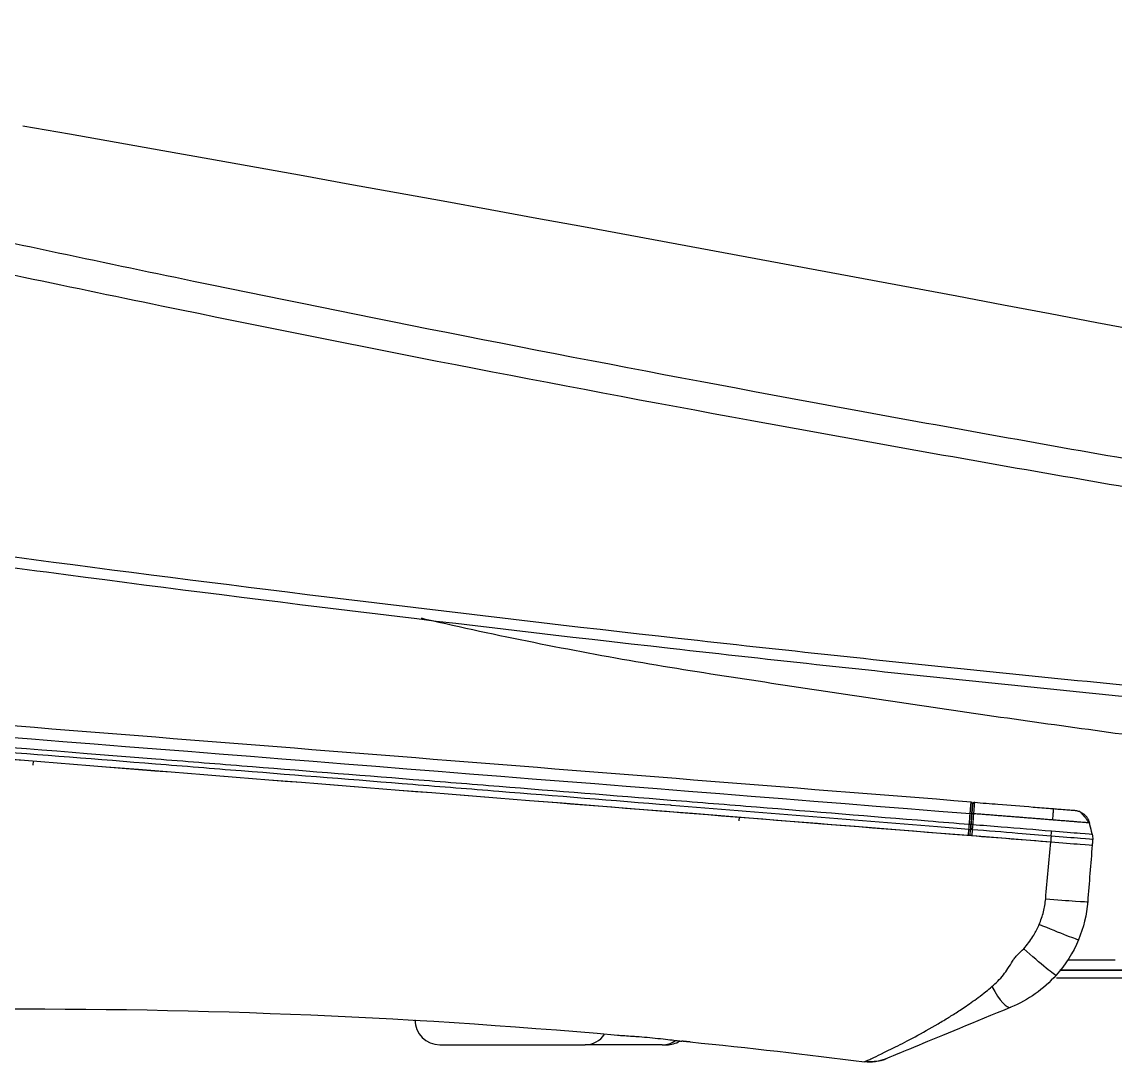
# Model space of a CAD drawing. Header units: millimetres. Extents: x 28 to 2369, y -329 to 1679.
# Drawn here: x 506.6 to 637.9, y 482.7 to 607.6 of the extents above; entities that cross this region are included whole.
import ezdxf

# ---------------------------------------------------------------- set-up
doc = ezdxf.new("R2010")
doc.units = ezdxf.units.MM
doc.layers.add('1LINE', color=7, linetype='CONTINUOUS')

msp = doc.modelspace()

# ---------------------------------------------------------------- linework, layer by layer
at = {"layer": '1LINE'}
for p, q in [((508.02, 518.33), (508.06, 518.81)), ((592.75, 511.64), (592.79, 512.07)), ((620.25, 509.89), (620.31, 510.6)), ((620.31, 510.6), (620.51, 510.58)), ((620.45, 509.87), (620.51, 510.58)), ((620.71, 510.56), (620.51, 510.58)), ((620.71, 510.56), (620.65, 509.86)), ((556.81, 484.74), (574.27, 484.74)), ((583.5, 484.74), (574.27, 484.74)), ((583.5, 484.74), (584.05, 484.74)), ((608.87, 482.75), (608.87, 482.68)), ((609.4, 482.8), (609.41, 482.76))]:
    msp.add_line(p, q, dxfattribs=at)
for centre, radius, start, end in [((620.55, 513.68), 0.2, 355.4542, 85.4542), ((620.95, 513.65), 0.2, 85.4542, 175.4542), ((556.81, 487.74), 3, 180, 270), ((584.05, 487.74), 3, 270, 301.327)]:
    msp.add_arc(centre, radius, start, end, dxfattribs=at)
at = {"layer": '1LINE', "extrusion": (0, 0, -1)}
msp.add_arc((-507.22, -310.95), 800, 95.71369, 97.22108, dxfattribs=at)
at = {"layer": '1LINE'}
for centre, major_axis, ratio, start_param, end_param in [((620.35, 511.16), (0.199, -0.016), 0.316228, 0, 1.570796), ((620.75, 511.13), (0.199, -0.016), 0.316228, 1.570796, 3.141593), ((629.58, 502.32), (4.98, -0.4), 0.013175, 4.701873, 6.283185), ((623.43, 493.87), (1.91, -4.62), 0.24926, 5.091519, 6.283185), ((574.27, 487.74), (0, -3), 0.939693, 0, 0.954111), ((583.5, 487.74), (0, -3), 0.939693, 0, 0.591625), ((608.41, 487.66), (-1.91, 4.62), 0.999999, 3.011836, 3.141256), ((608.41, 487.66), (1.91, -4.62), 0.999999, 6.16604, 6.282849), ((608.04, 483.03), (-0.299, 0.024), 0.999112, 1.550244, 1.765829)]:
    msp.add_ellipse(centre, major_axis=major_axis, ratio=ratio, start_param=start_param, end_param=end_param, dxfattribs=at)
for points, knots in [([(864.57, 525.21), (864.5, 525.22), (863.84, 525.31), (861.66, 525.56), (860.14, 525.72), (856.38, 526.13), (854.13, 526.38), (848.94, 526.94), (846, 527.27), (836.5, 528.3), (829.21, 529.11), (817.01, 530.5), (812.74, 530.99), (803.83, 532.01), (799.16, 532.55), (784.83, 534.21), (774.84, 535.37), (759.19, 537.28), (753.86, 537.94), (743.07, 539.3), (737.57, 540.01), (720.83, 542.28), (709.55, 543.91), (686.87, 547.27), (675.47, 549.02), (658.26, 551.81), (652.52, 552.75), (640.95, 554.76), (635.15, 555.78), (617.76, 558.88), (606.15, 560.99), (571.37, 567.48), (548.21, 572.04), (513.53, 579.25), (501.98, 581.71), (478.89, 586.68), (467.35, 589.2), (450.05, 593.03), (444.29, 594.3), (432.77, 596.93), (427.01, 598.25), (415.49, 600.93), (409.74, 602.28), (401.1, 604.3), (398.23, 604.98), (392.46, 606.31), (389.58, 606.97), (386.69, 607.56)], [0, 0, 0, 0, 0.03125, 0.03125, 0.0625, 0.0625, 0.09375, 0.09375, 0.125, 0.125, 0.1875, 0.1875, 0.21875, 0.21875, 0.25, 0.25, 0.3125, 0.3125, 0.34375, 0.34375, 0.375, 0.375, 0.4375, 0.4375, 0.5, 0.5, 0.53125, 0.53125, 0.5625, 0.5625, 0.625, 0.625, 0.75, 0.75, 0.8125, 0.8125, 0.875, 0.875, 0.90625, 0.90625, 0.9375, 0.9375, 0.96875, 0.96875, 0.984375, 0.984375, 1, 1, 1, 1]), ([(382.76, 604.6), (388.64, 603.4), (394.49, 602.05), (406.19, 599.29), (412.04, 597.91), (423.73, 595.17), (429.58, 593.81), (441.29, 591.13), (447.15, 589.84), (464.73, 585.95), (476.45, 583.4), (499.92, 578.37), (511.67, 575.89), (546.92, 568.63), (570.47, 564.06), (605.83, 557.57), (617.63, 555.47), (635.31, 552.38), (641.2, 551.36), (652.97, 549.38), (658.8, 548.47), (676.3, 545.72), (687.89, 544.09), (705.18, 541.56), (710.93, 540.77), (722.38, 539.19), (728.08, 538.37), (739.41, 536.92), (744.99, 536.27), (755.95, 534.93), (761.37, 534.31), (777.26, 532.47), (787.4, 531.34), (806.79, 529.2), (815.9, 528.2), (832.35, 526.42), (839.71, 525.65), (849.3, 524.63), (852.27, 524.31), (857.49, 523.75), (859.76, 523.5), (863.55, 523.08), (865.09, 522.91), (866.74, 522.69), (867.18, 522.62), (867.81, 522.52), (868, 522.48), (868.04, 522.46)], [0, 0, 0, 0, 0.03125, 0.03125, 0.0625, 0.0625, 0.09375, 0.09375, 0.125, 0.125, 0.1875, 0.1875, 0.25, 0.25, 0.375, 0.375, 0.4375, 0.4375, 0.46875, 0.46875, 0.5, 0.5, 0.5625, 0.5625, 0.59375, 0.59375, 0.625, 0.625, 0.65625, 0.65625, 0.6875, 0.6875, 0.75, 0.75, 0.8125, 0.8125, 0.875, 0.875, 0.90625, 0.90625, 0.9375, 0.9375, 0.96875, 0.96875, 0.984375, 0.984375, 1, 1, 1, 1]), ([(363, 571.45), (367.9, 567.54), (373.34, 564.4), (382.08, 561.04), (385.11, 560.13), (389.73, 559.13), (391.29, 558.91), (394.4, 558.41), (395.95, 558.16), (409.95, 555.91), (422.39, 553.97), (447.28, 550.21), (459.74, 548.38), (484.66, 544.86), (497.13, 543.15), (534.55, 538.22), (559.5, 535.17), (596.93, 530.95), (609.41, 529.6), (628.13, 527.67), (634.37, 527.04), (646.84, 525.81), (653.06, 525.21), (665.42, 524.06), (671.58, 523.49), (680.83, 522.67), (683.91, 522.4), (690.06, 521.87), (693.12, 521.6), (702.25, 520.83), (708.37, 520.33), (717.47, 519.61), (720.5, 519.37), (726.48, 518.9), (729.46, 518.68), (735.45, 518.23), (738.46, 518), (744.36, 517.57), (747.24, 517.37), (755.82, 516.76), (761.55, 516.37), (778.22, 515.26), (788.85, 514.6), (804.09, 513.71), (809.06, 513.42), (818.56, 512.9), (823.11, 512.66), (831.76, 512.22), (835.85, 512.02), (843.55, 511.65), (847.16, 511.48), (857, 511.03), (862.33, 510.8), (868.01, 510.56), (869.53, 510.5), (871.59, 510.42), (872.14, 510.4), (872.13, 510.4)], [0, 0, 0, 0, 0.03125, 0.03125, 0.046875, 0.046875, 0.054687, 0.054687, 0.0625, 0.0625, 0.125, 0.125, 0.1875, 0.1875, 0.25, 0.25, 0.375, 0.375, 0.4375, 0.4375, 0.46875, 0.46875, 0.5, 0.5, 0.53125, 0.53125, 0.546875, 0.546875, 0.5625, 0.5625, 0.59375, 0.59375, 0.609375, 0.609375, 0.625, 0.625, 0.640625, 0.640625, 0.65625, 0.65625, 0.6875, 0.6875, 0.75, 0.75, 0.78125, 0.78125, 0.8125, 0.8125, 0.84375, 0.84375, 0.875, 0.875, 0.9375, 0.9375, 0.96875, 0.96875, 1, 1, 1, 1]), ([(870.57, 511.94), (869.63, 511.99), (868.45, 512.04), (863.29, 512.26), (857.96, 512.48), (848.13, 512.93), (844.52, 513.09), (836.83, 513.46), (832.73, 513.66), (824.09, 514.09), (819.54, 514.33), (810.04, 514.84), (805.07, 515.11), (789.82, 515.99), (779.18, 516.64), (762.49, 517.73), (756.76, 518.12), (748.16, 518.72), (745.28, 518.92), (739.38, 519.34), (736.36, 519.56), (730.36, 520), (727.37, 520.23), (721.38, 520.69), (718.35, 520.93), (709.23, 521.65), (703.1, 522.14), (693.96, 522.91), (690.9, 523.16), (684.76, 523.69), (681.67, 523.95), (672.43, 524.76), (666.27, 525.31), (657.01, 526.17), (653.92, 526.46), (647.71, 527.05), (644.6, 527.35), (635.27, 528.26), (629.05, 528.88), (610.37, 530.79), (597.9, 532.13), (560.41, 536.33), (535.42, 539.38), (497.94, 544.29), (485.45, 545.99), (460.49, 549.5), (448.02, 551.31), (423.76, 554.97), (411.97, 556.8), (400.19, 558.67)], [0, 0, 0, 0, 0.025655, 0.025655, 0.095519, 0.095519, 0.13045, 0.13045, 0.165382, 0.165382, 0.200313, 0.200313, 0.235245, 0.235245, 0.305108, 0.305108, 0.340039, 0.340039, 0.357505, 0.357505, 0.374971, 0.374971, 0.392436, 0.392436, 0.409902, 0.409902, 0.444834, 0.444834, 0.462299, 0.462299, 0.479765, 0.479765, 0.514697, 0.514697, 0.532162, 0.532162, 0.549628, 0.549628, 0.58456, 0.58456, 0.654423, 0.654423, 0.794149, 0.794149, 0.864012, 0.864012, 0.933875, 0.933875, 1, 1, 1, 1]), ([(554.55, 535.98), (554.72, 535.94), (554.9, 535.9), (563.73, 533.87), (572.44, 532.13), (585.51, 529.88), (589.87, 529.2), (598.52, 527.89), (602.81, 527.24), (611.43, 525.95), (615.74, 525.3), (624.38, 524.05), (628.7, 523.44), (637.34, 522.24), (641.64, 521.66), (650.24, 520.51), (654.56, 519.95), (667.48, 518.27), (676.07, 517.17), (693.23, 515.08), (701.79, 514.07), (718.89, 512.17), (727.41, 511.26), (740.05, 510.09), (744.23, 509.74), (752.53, 509.08), (756.63, 508.79), (768.79, 507.96), (776.7, 507.49), (791.97, 506.68), (799.23, 506.33), (813.04, 505.69), (819.59, 505.4), (825.78, 505.14)], [0, 0, 0, 0, 0.001815, 0.001815, 0.092559, 0.092559, 0.137931, 0.137931, 0.183303, 0.183303, 0.228675, 0.228675, 0.274047, 0.274047, 0.319419, 0.319419, 0.364791, 0.364791, 0.455535, 0.455535, 0.546279, 0.546279, 0.637024, 0.637024, 0.682396, 0.682396, 0.727768, 0.727768, 0.818512, 0.818512, 0.909256, 0.909256, 1, 1, 1, 1]), ([(620.57, 513.88), (576.15, 517.41), (531.74, 520.94), (465.07, 526.24), (442.82, 528.01), (409.33, 530.67), (398.1, 531.57), (385.46, 532.57), (384.06, 532.68), (381.95, 532.85), (381.25, 532.91), (380.44, 532.97), (380.33, 532.98), (380.23, 532.99)], [0, 0, 0, 0, 0.554389, 0.554389, 0.832173, 0.832173, 0.972371, 0.972371, 0.989896, 0.989896, 0.998658, 0.998658, 1, 1, 1, 1]), ([(380.02, 530.31), (381.23, 530.21), (382.44, 530.12), (388.5, 529.65), (393.34, 529.27), (417.57, 527.37), (436.95, 525.85), (475.72, 522.79), (495.1, 521.26), (517.23, 519.51), (519.98, 519.29), (526.16, 518.8), (529.6, 518.52), (539.89, 517.7), (546.76, 517.16), (557.06, 516.33), (560.49, 516.06), (570.79, 515.23), (577.65, 514.68), (587.95, 513.85), (591.38, 513.58), (601.68, 512.74), (608.54, 512.19), (617.06, 511.49), (618.71, 511.36), (620.36, 511.23)], [0, 0, 0, 0, 0.015121, 0.015121, 0.075604, 0.075604, 0.317536, 0.317536, 0.559469, 0.559469, 0.593767, 0.593767, 0.636616, 0.636616, 0.722313, 0.722313, 0.765162, 0.765162, 0.850859, 0.850859, 0.893708, 0.893708, 0.979405, 0.979405, 1, 1, 1, 1]), ([(379.91, 529), (421.61, 525.68), (463.31, 522.37), (525.86, 517.39), (546.71, 515.74), (585.13, 512.68), (602.69, 511.29), (620.25, 509.89)], [0, 0, 0, 0, 0.520524, 0.520524, 0.780786, 0.780786, 1, 1, 1, 1]), ([(620.31, 510.6), (619.04, 510.7), (617.78, 510.8), (611.2, 511.34), (605.89, 511.77), (595.25, 512.63), (589.94, 513.06), (584.57, 513.49), (584.52, 513.49), (577.6, 514.05), (570.74, 514.6), (560.44, 515.43), (557.01, 515.7), (546.71, 516.53), (539.84, 517.07), (529.55, 517.89), (526.11, 518.17), (515.81, 518.99), (508.95, 519.53), (498.65, 520.35), (495.22, 520.62), (484.92, 521.43), (478.05, 521.97), (467.75, 522.79), (464.32, 523.06), (454.02, 523.87), (447.16, 524.41), (436.86, 525.22), (433.42, 525.49), (426.56, 526.03), (423.13, 526.3), (412.83, 527.11), (405.96, 527.64), (395.66, 528.45), (392.23, 528.72), (387.08, 529.12), (385.36, 529.26), (382.79, 529.46), (381.93, 529.53), (380.7, 529.62), (380.33, 529.65), (379.97, 529.68)], [0, 0, 0, 0, 0.015766, 0.015766, 0.082129, 0.082129, 0.148492, 0.148492, 0.149144, 0.149144, 0.23484, 0.23484, 0.277689, 0.277689, 0.363385, 0.363385, 0.406234, 0.406234, 0.491931, 0.491931, 0.534779, 0.534779, 0.620476, 0.620476, 0.663325, 0.663325, 0.749022, 0.749022, 0.791871, 0.791871, 0.83472, 0.83472, 0.920417, 0.920417, 0.963266, 0.963266, 0.98469, 0.98469, 0.995402, 0.995402, 1, 1, 1, 1]), ([(620.65, 512.44), (620.66, 512.57), (620.68, 512.7), (620.7, 512.99), (620.71, 513.14), (620.73, 513.39), (620.74, 513.49), (620.75, 513.63), (620.75, 513.66), (620.75, 513.66)], [0, 0, 0, 0, 0.189195, 0.189195, 0.459896, 0.459896, 0.730596, 0.730596, 1, 1, 1, 1]), ([(620.75, 513.66), (620.75, 513.66), (620.75, 513.65), (620.74, 513.57), (620.74, 513.48), (620.72, 513.27), (620.71, 513.13), (620.68, 512.81), (620.67, 512.63), (620.65, 512.44)], [0, 0, 0, 0, 0.188951, 0.188951, 0.4593, 0.4593, 0.72965, 0.72965, 1, 1, 1, 1]), ([(620.97, 513.85), (621.91, 513.77), (622.85, 513.7), (625.2, 513.51), (626.6, 513.4), (628.71, 513.23), (629.41, 513.17), (630.22, 513.11), (630.33, 513.1), (630.44, 513.09)], [0, 0, 0, 0, 0.298766, 0.298766, 0.743555, 0.743555, 0.96595, 0.96595, 1, 1, 1, 1]), ([(630.44, 513.09), (630.68, 513.07), (630.92, 513.05), (631.48, 513.01), (631.78, 512.99), (632.31, 512.94), (632.54, 512.93), (632.85, 512.9), (632.95, 512.89), (632.98, 512.89), (632.99, 512.89), (632.99, 512.89)], [0, 0, 0, 0, 0.177439, 0.177439, 0.433194, 0.433194, 0.688948, 0.688948, 0.944703, 0.944703, 1, 1, 1, 1]), ([(620.55, 511.15), (620.56, 511.27), (620.57, 511.4), (620.61, 511.83), (620.63, 512.13), (620.65, 512.44)], [0, 0, 0, 0, 0.293708, 0.293708, 1, 1, 1, 1]), ([(620.65, 512.44), (620.64, 512.31), (620.63, 512.18), (620.6, 511.75), (620.58, 511.45), (620.55, 511.15)], [0, 0, 0, 0, 0.293557, 0.293557, 1, 1, 1, 1]), ([(634.68, 511.38), (634.63, 511.49), (634.52, 511.69), (634.32, 511.96), (634.17, 512.14), (634.07, 512.26), (633.98, 512.36), (633.87, 512.47), (633.76, 512.59), (633.65, 512.71), (633.58, 512.76), (633.56, 512.76)], [0, 0, 0, 0, 0.17722, 0.316264, 0.374195, 0.426212, 0.474193, 0.520225, 0.614028, 0.721089, 1, 1, 1, 1]), ([(620.31, 510.6), (620.32, 510.73), (620.33, 510.86), (620.35, 511.07), (620.35, 511.15), (620.36, 511.23)], [0, 0, 0, 0, 0.626328, 0.626328, 1, 1, 1, 1]), ([(620.76, 511.19), (620.75, 511.07), (620.74, 510.94), (620.72, 510.72), (620.71, 510.64), (620.71, 510.56)], [0, 0, 0, 0, 0.626328, 0.626328, 1, 1, 1, 1]), ([(630.17, 509.79), (628.84, 509.9), (627.51, 510.01), (624.36, 510.27), (622.53, 510.42), (620.71, 510.56)], [0, 0, 0, 0, 0.42121, 0.42121, 1, 1, 1, 1]), ([(620.76, 511.19), (621.9, 511.1), (623.05, 511.01), (626.2, 510.75), (628.21, 510.59), (630.22, 510.42)], [0, 0, 0, 0, 0.362779, 0.362779, 1, 1, 1, 1]), ([(630.22, 510.42), (631.48, 510.32), (632.77, 510.22), (634.57, 510.07), (635.11, 510.02), (635.11, 510.02)], [0, 0, 0, 0, 0.5, 0.5, 1, 1, 1, 1]), ([(620.45, 509.87), (620.45, 509.87), (620.45, 509.87), (620.43, 509.88), (620.42, 509.88), (620.39, 509.88), (620.38, 509.88), (620.34, 509.88), (620.32, 509.89), (620.28, 509.89), (620.27, 509.89), (620.25, 509.89)], [0, 0, 0, 0, 0.208108, 0.208108, 0.424806, 0.424806, 0.641503, 0.641503, 0.858201, 0.858201, 1, 1, 1, 1]), ([(620.65, 509.86), (620.63, 509.86), (620.6, 509.86), (620.56, 509.87), (620.54, 509.87), (620.51, 509.87), (620.49, 509.87), (620.47, 509.87), (620.46, 509.87), (620.45, 509.87), (620.45, 509.87), (620.45, 509.87)], [0, 0, 0, 0, 0.215371, 0.215371, 0.430743, 0.430743, 0.646114, 0.646114, 0.861485, 0.861485, 1, 1, 1, 1]), ([(620.65, 509.86), (620.65, 509.86), (620.65, 509.86), (623.81, 509.61), (626.96, 509.36), (630.12, 509.11)], [0, 0, 0, 0, 0.000014, 0.000014, 1, 1, 1, 1]), ([(630.12, 509.11), (631.43, 509), (632.73, 508.9), (634.57, 508.75), (635.1, 508.71), (635.1, 508.71)], [0, 0, 0, 0, 0.5, 0.5, 1, 1, 1, 1]), ([(630.12, 509.11), (631.44, 509), (632.73, 508.9), (634.57, 508.75), (635.1, 508.71), (635.1, 508.71)], [0, 0, 0, 0, 0.5, 0.5, 1, 1, 1, 1]), ([(635.16, 509.38), (635.16, 509.38), (634.62, 509.43), (632.78, 509.58), (631.47, 509.69), (630.17, 509.79)], [0, 0, 0, 0, 0.5, 0.5, 1, 1, 1, 1]), ([(628.74, 499.18), (628.93, 499.68), (629.31, 500.68), (629.45, 501.73), (629.52, 502.26)], [0, 0, 0, 0, 0.504334, 1, 1, 1, 1]), ([(627.99, 497.75), (627.99, 497.75), (627.99, 497.75), (628.24, 498.15), (628.46, 498.56), (628.68, 499.05), (628.71, 499.11), (628.74, 499.18)], [0, 0, 0, 0, 0.000037, 0.000037, 0.863122, 0.863122, 1, 1, 1, 1]), ([(633.46, 497.34), (633.45, 497.31), (632.93, 497.5), (631.18, 498.18), (629.96, 498.67), (628.74, 499.18)], [0, 0, 0, 0, 0.5, 0.5, 1, 1, 1, 1]), ([(626.89, 496.27), (626.89, 496.27), (626.89, 496.27), (627.29, 496.74), (627.66, 497.24), (627.99, 497.75), (627.99, 497.75), (627.99, 497.75)], [0, 0, 0, 0, 0.000032, 0.000032, 0.999968, 0.999968, 1, 1, 1, 1]), ([(625.55, 494.79), (625.63, 494.92), (625.81, 495.19), (626.26, 495.69), (626.65, 496.04), (626.89, 496.27)], [0, 0, 0, 0, 0.225, 0.498488, 1, 1, 1, 1]), ([(630.78, 493.1), (630.74, 493.05), (630.3, 493.37), (628.86, 494.54), (627.87, 495.39), (626.89, 496.27)], [0, 0, 0, 0, 0.5, 0.5, 1, 1, 1, 1]), ([(623.07, 491.72), (623.31, 491.93), (623.8, 492.37), (624.43, 493.11), (625.02, 493.92), (625.37, 494.49), (625.55, 494.79)], [0, 0, 0, 0, 0.251389, 0.506833, 0.743942, 1, 1, 1, 1]), ([(631.2, 493.74), (638.43, 493.74), (645.66, 493.74), (662.14, 493.74), (671.36, 493.74), (698.74, 493.74), (716.68, 493.74), (743.12, 493.74), (751.85, 493.74), (768.93, 493.74), (777.15, 493.74), (792.89, 493.74), (800.43, 493.74), (814.83, 493.74), (821.72, 493.74), (834.53, 493.74), (840.48, 493.74), (850.88, 493.74), (855.34, 493.74), (862.33, 493.74), (864.94, 493.74), (868.49, 493.74), (869.42, 493.74), (869.44, 493.74)], [0, 0, 0, 0, 0.066115, 0.066115, 0.151014, 0.151014, 0.320811, 0.320811, 0.405709, 0.405709, 0.490608, 0.490608, 0.575507, 0.575507, 0.660405, 0.660405, 0.745304, 0.745304, 0.830203, 0.830203, 0.915101, 0.915101, 1, 1, 1, 1]), ([(631.24, 493.74), (638.35, 493.74), (645.46, 493.74), (661.82, 493.74), (671.05, 493.74), (698.45, 493.74), (716.4, 493.74), (742.87, 493.74), (751.61, 493.74), (768.71, 493.74), (776.9, 493.74), (792.63, 493.74), (800.17, 493.74), (814.57, 493.74), (821.47, 493.74), (834.27, 493.74), (840.22, 493.74), (850.64, 493.74), (855.1, 493.74), (862.08, 493.74), (864.69, 493.74), (868.25, 493.74), (869.18, 493.74), (869.18, 493.74)], [0, 0, 0, 0, 0.065043, 0.065043, 0.15004, 0.15004, 0.320032, 0.320032, 0.405028, 0.405028, 0.490024, 0.490024, 0.57502, 0.57502, 0.660016, 0.660016, 0.745012, 0.745012, 0.830008, 0.830008, 0.915004, 0.915004, 1, 1, 1, 1]), ([(631.24, 493.68), (638.38, 493.68), (645.51, 493.68), (661.89, 493.68), (671.1, 493.68), (698.45, 493.68), (716.37, 493.68), (742.81, 493.68), (751.54, 493.68), (768.63, 493.68), (776.85, 493.68), (792.61, 493.68), (800.15, 493.68), (814.57, 493.68), (821.47, 493.68), (834.27, 493.68), (840.22, 493.68), (850.64, 493.68), (855.1, 493.67), (862.09, 493.67), (864.7, 493.67), (868.26, 493.66), (869.19, 493.66), (869.2, 493.66)], [0, 0, 0, 0, 0.065222, 0.065222, 0.150202, 0.150202, 0.320162, 0.320162, 0.405141, 0.405141, 0.490121, 0.490121, 0.575101, 0.575101, 0.660081, 0.660081, 0.745061, 0.745061, 0.83004, 0.83004, 0.91502, 0.91502, 1, 1, 1, 1]), ([(630.78, 493.1), (630.02, 492.26), (629.18, 491.51), (627.36, 490.22), (626.37, 489.68), (625.34, 489.25)], [0, 0, 0, 0, 0.5, 0.5, 1, 1, 1, 1]), ([(653.08, 492.74), (648.23, 492.74), (643.38, 492.74), (635.97, 492.75), (633.4, 492.75), (630.82, 492.75)], [0, 0, 0, 0, 0.652198, 0.652198, 1, 1, 1, 1]), ([(617.28, 487.66), (617.67, 487.9), (618.48, 488.39), (619.86, 489.3), (621.17, 490.22), (622.28, 491.07), (622.83, 491.52), (623.07, 491.72)], [0, 0, 0, 0, 0.207018, 0.437693, 0.719358, 0.877169, 1, 1, 1, 1]), ([(625.34, 489.25), (620.93, 487.43), (617, 485.8), (612.88, 484.1), (611.87, 483.68), (610.58, 483.15), (610.32, 483.04), (610.32, 483.04)], [0, 0, 0, 0, 0.5, 0.5, 0.75, 0.75, 1, 1, 1, 1]), ([(608.19, 482.89), (608.33, 482.95), (608.95, 483.23), (611.3, 484.36), (614.86, 486.22), (617.05, 487.53), (617.28, 487.66)], [0, 0, 0, 0, 0.114945, 0.512453, 0.949793, 1, 1, 1, 1]), ([(578.15, 485.9), (578.19, 485.89), (578.25, 485.89), (578.5, 485.87), (578.72, 485.86), (579.27, 485.82), (579.61, 485.8), (580.21, 485.75), (580.46, 485.74), (581.13, 485.68), (581.58, 485.65), (582.44, 485.56), (582.88, 485.52), (583.7, 485.43), (584.09, 485.39), (584.77, 485.31), (585.07, 485.27), (585.52, 485.21), (585.69, 485.19), (585.82, 485.18), (585.84, 485.18), (585.86, 485.17)], [0, 0, 0, 0, 0.077609, 0.077609, 0.194148, 0.194148, 0.310554, 0.310554, 0.38358, 0.38358, 0.499616, 0.499616, 0.615631, 0.615631, 0.731837, 0.731837, 0.848391, 0.848391, 0.965097, 0.965097, 1, 1, 1, 1]), ([(607.78, 482.7), (607.78, 482.7), (607.78, 482.7), (607.86, 482.74), (608.08, 482.84), (608.19, 482.89)], [0, 0, 0, 0, 0.074293, 0.547453, 1, 1, 1, 1]), ([(610.09, 482.95), (610.06, 482.94), (610.02, 482.93), (609.9, 482.89), (609.81, 482.86), (609.67, 482.83), (609.63, 482.81), (609.59, 482.8)], [0, 0, 0, 0, 0.270591, 0.270591, 0.781797, 0.781797, 1, 1, 1, 1]), ([(608.01, 482.74), (608.01, 482.74), (608.02, 482.74), (608.06, 482.74), (608.09, 482.74), (608.19, 482.74), (608.26, 482.74), (608.41, 482.74), (608.49, 482.74), (608.67, 482.74), (608.77, 482.75), (608.86, 482.75)], [0, 0, 0, 0, 0.137441, 0.137441, 0.347935, 0.347935, 0.561307, 0.561307, 0.77919, 0.77919, 1, 1, 1, 1]), ([(608.02, 482.68), (608.02, 482.69), (608.02, 482.69), (608.02, 482.7), (608.02, 482.72), (608.01, 482.74)], [0, 0, 0, 0, 0.298481, 0.298481, 1, 1, 1, 1]), ([(608.7, 482.67), (608.69, 482.67), (608.68, 482.67), (608.59, 482.67), (608.5, 482.66), (608.34, 482.66), (608.26, 482.67), (608.14, 482.67), (608.1, 482.67), (608.03, 482.68), (608.02, 482.68), (608.02, 482.68)], [0, 0, 0, 0, 0.01705, 0.01705, 0.267522, 0.267522, 0.51532, 0.51532, 0.759135, 0.759135, 1, 1, 1, 1]), ([(609.41, 482.76), (609.3, 482.74), (609.19, 482.72), (609.01, 482.7), (608.94, 482.69), (608.87, 482.68)], [0, 0, 0, 0, 0.627798, 0.627798, 1, 1, 1, 1])]:
    msp.add_open_spline(points, degree=3, knots=knots, dxfattribs=at)
for points, degree in [([(506.75, 595.09), (626.45, 573.97), (745.75, 550.67), (864.6, 525.2)], 3), ([(506.75, 595.09), (626.45, 573.97), (745.75, 550.67), (864.6, 525.2)], 3), ([(380.12, 531.62), (460.23, 525.25), (540.35, 518.88), (620.46, 512.51)], 3), ([(379.91, 529), (463.31, 522.37), (546.72, 515.74), (630.12, 509.11)], 3), ([(620.97, 513.85), (620.86, 512.48)], 1), ([(620.36, 511.23), (620.39, 511.66), (620.43, 512.08), (620.46, 512.51)], 3), ([(620.65, 512.44), (620.66, 512.47), (620.56, 512.51), (620.46, 512.51)], 3), ([(620.86, 512.48), (620.75, 512.49), (620.66, 512.47), (620.65, 512.44)], 3), ([(620.86, 512.48), (620.82, 512.05), (620.79, 511.62), (620.76, 511.19)], 3), ([(630.33, 511.73), (625.59, 512.11), (620.86, 512.48)], 2), ([(620.51, 510.58), (620.52, 510.77), (620.54, 510.97), (620.55, 511.15)], 3), ([(620.55, 511.15), (620.54, 510.97), (620.52, 510.77), (620.51, 510.58)], 3), ([(630.17, 509.79), (630.19, 510.01), (630.21, 510.22), (630.22, 510.42)], 3), ([(635.11, 510.02), (634.94, 510.7), (634.77, 511.38)], 2), ([(629.52, 502.26), (629.72, 504.54), (629.92, 506.82), (630.12, 509.11)], 3), ([(630.17, 509.79), (630.12, 509.11)], 1), ([(635.16, 509.38), (635.1, 508.71)], 1), ([(635.11, 510.02), (635.16, 509.81), (635.17, 509.6), (635.16, 509.38)], 3), ([(635.1, 508.71), (634.92, 506.45), (634.74, 504.19), (634.56, 501.93)], 3), ([(634.56, 501.93), (634.44, 500.34), (634.07, 498.81), (633.46, 497.34)], 3), ([(633.46, 497.34), (632.81, 495.78), (631.91, 494.36), (630.78, 493.1)], 3), ([(637.86, 494.91), (635.95, 494.91), (634.04, 494.91), (632.13, 494.91)], 3), ([(421.08, 484.4), (473.19, 490.04), (525.88, 490.55), (578.15, 485.9)], 3), ([(610.32, 483.04), (610.08, 482.94), (609.84, 482.86), (609.59, 482.8)], 3), ([(608.7, 482.67), (608.39, 482.65), (608.09, 482.66), (607.78, 482.7)], 3), ([(608.87, 482.68), (608.81, 482.68), (608.75, 482.68), (608.7, 482.67)], 3), ([(608.86, 482.75), (609.04, 482.76), (609.22, 482.78), (609.4, 482.81)], 3), ([(609.59, 482.8), (609.53, 482.79), (609.47, 482.78), (609.41, 482.76)], 3)]:
    msp.add_open_spline(points, degree=degree, dxfattribs=at)
for points, weights in [([(620.46, 512.51), (620.57, 513.88), (620.57, 513.88)], [1, 0.811242185176, 1]), ([(630.44, 513.09), (630.44, 513.09), (630.33, 511.73)], [0.999922391109, 0.811280997602, 1]), ([(634.69, 511.38), (634.01, 511.44), (630.33, 511.73)], [0.934617741038, 0.744596521834, 1]), ([(632.99, 512.89), (634.42, 512.77), (634.77, 511.38)], [0.999576730499, 0.811454057744, 1]), ([(634.77, 511.38), (634.77, 511.38), (634.69, 511.38)], [0.999999999852, 0.962510994984, 0.934618835639]), ([(586.87, 485.07), (586.36, 485.12), (585.86, 485.17)], [0.996081056916, 0.996047301186, 0.996013948263])]:
    msp.add_rational_spline(points, weights, degree=2, dxfattribs=at)

doc.saveas('drawing.dxf')
